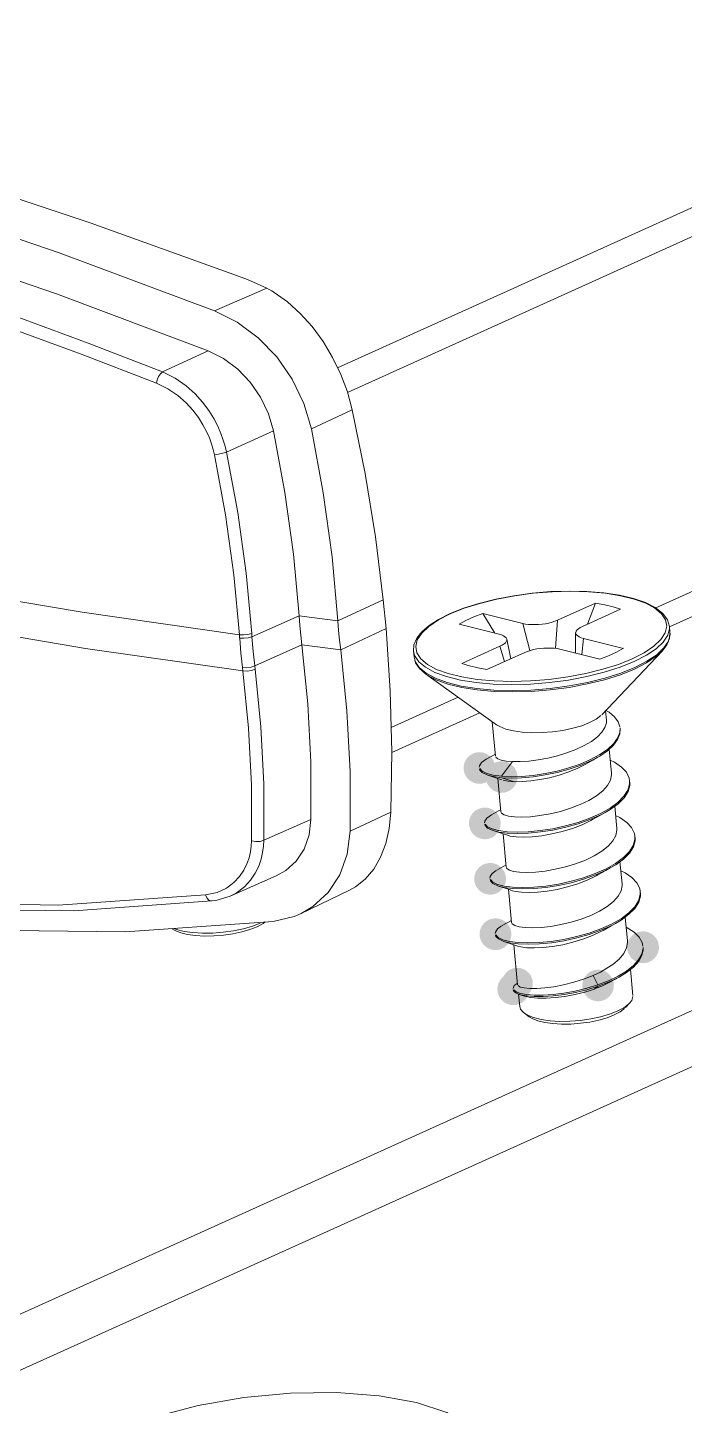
# Model space of a CAD drawing. Header units: millimetres. Extents: x 0 to 260, y 22 to 203.
# Drawn here: x 109.51 to 114.84, y 55.07 to 66.24 of the extents above; entities that cross this region are included whole.
import ezdxf

# ---------------------------------------------------------------- set-up
doc = ezdxf.new("R2010")
doc.units = ezdxf.units.MM

msp = doc.modelspace()

# ---------------------------------------------------------------- hatches: boundary and pattern name
h = msp.add_hatch(color=7)
edge = h.paths.add_edge_path()
edge.add_arc((113.172769, 60.237194), 0.12806, 0, 360)
h = msp.add_hatch(color=7)
edge = h.paths.add_edge_path()
edge.add_arc((113.173757, 60.237264), 0.12848, 0, 360)
h = msp.add_hatch(color=7)
edge = h.paths.add_edge_path()
edge.add_arc((113.353603, 60.163886), 0.128148, 0, 360)
h = msp.add_hatch(color=7)
edge = h.paths.add_edge_path()
edge.add_arc((113.21602, 59.788107), 0.128148, 0, 360)
h = msp.add_hatch(color=7)
edge = h.paths.add_edge_path()
edge.add_arc((113.217007, 59.788213), 0.128571, 0, 360)
h = msp.add_hatch(color=7)
edge = h.paths.add_edge_path()
edge.add_arc((113.259094, 59.339057), 0.12806, 0, 360)
h = msp.add_hatch(color=7)
edge = h.paths.add_edge_path()
edge.add_arc((113.260223, 59.33881), 0.128661, 0, 360)
h = msp.add_hatch(color=7)
edge = h.paths.add_edge_path()
edge.add_arc((113.302309, 58.889971), 0.128148, 0, 360)
h = msp.add_hatch(color=7)
edge = h.paths.add_edge_path()
edge.add_arc((113.303473, 58.889724), 0.128833, 0, 360)
h = msp.add_hatch(color=7)
edge = h.paths.add_edge_path()
edge.add_arc((114.499319, 58.783996), 0.129293, 0, 360)
h = msp.add_hatch(color=7)
edge = h.paths.add_edge_path()
edge.add_arc((113.446489, 58.444871), 0.128148, 0, 360)
h = msp.add_hatch(color=7)
edge = h.paths.add_edge_path()
edge.add_arc((113.448465, 58.444306), 0.129416, 0, 360)
h = msp.add_hatch(color=7)
edge = h.paths.add_edge_path()
edge.add_arc((113.480568, 58.491684), 0.125663, 0, 360)
h = msp.add_hatch(color=7)
edge = h.paths.add_edge_path()
edge.add_arc((114.134794, 58.474081), 0.128148, 0, 360)

# ---------------------------------------------------------------- linework, layer by layer
at = {"color": 7, "lineweight": 0}
for points in [[(111.213371, 64.227604), (110.018865, 64.657287), (108.871279, 65.036524), (107.77414, 65.364607), (106.725685, 65.642596), (105.72944, 65.869432), (104.786818, 66.044762), (103.897465, 66.168588), (103.06491, 66.239496)], [(102.458873, 66.059015), (103.337995, 66.000806), (104.275678, 65.882273), (105.268395, 65.704473), (106.317203, 65.467759), (107.418928, 65.17319), (108.570748, 64.821823), (109.774426, 64.411542), (111.025376, 63.944112)], [(117.214191, 65.826464), (112.024125, 63.481197)], [(102.525512, 65.705884), (103.394404, 65.649792), (104.321151, 65.533376), (105.301521, 65.358398), (106.336571, 65.125212), (107.423126, 64.834523), (108.559071, 64.487037), (109.744051, 64.081695), (110.97454, 63.619556)], [(112.10357, 63.282266), (117.552223, 65.744654)], [(110.604265, 63.448318), (110.002073, 63.681151), (109.345201, 63.924215), (108.620595, 64.177157), (107.825434, 64.437154), (106.963951, 64.694682), (106.018859, 64.946918), (105.095993, 65.158585), (104.314943, 65.307457), (103.641843, 65.409762), (103.069284, 65.475732), (102.58104, 65.51489), (102.156648, 65.534293)], [(110.554841, 63.355996), (109.952649, 63.588124), (109.296129, 63.830129), (108.571877, 64.083071), (107.776716, 64.34201), (106.915938, 64.599185), (105.971199, 64.851421), (105.049038, 65.063088), (104.268693, 65.21196), (103.595946, 65.314971), (103.023741, 65.381293), (102.536202, 65.420804), (102.112163, 65.440207)], [(111.44885, 64.126322), (111.372297, 64.162305), (111.293981, 64.195819), (111.213547, 64.227569)], [(111.02527, 63.944077), (111.448956, 64.126463)], [(111.510516, 64.092208), (111.490054, 64.104203), (111.469593, 64.115491), (111.448779, 64.126428)], [(112.142164, 63.140343), (112.103006, 63.285335), (112.049384, 63.427857), (111.983414, 63.565793), (111.90545, 63.695615), (111.817609, 63.815207), (111.7213, 63.922451), (111.618289, 64.015232), (111.510339, 64.092137)], [(111.02527, 63.944077), (111.209067, 63.851649), (111.379459, 63.725002), (111.530095, 63.569074), (111.654978, 63.38951), (111.749875, 63.193013), (111.810906, 62.987696)], [(111.227658, 61.31754), (109.952719, 61.500985), (108.700006, 61.711946), (107.478336, 61.950776), (106.276422, 62.221357), (105.078742, 62.531096), (103.925511, 62.873996), (102.845306, 63.242296), (101.835656, 63.636349)], [(110.604265, 63.448318), (110.974681, 63.619415)], [(110.974611, 63.619556), (111.098789, 63.557115), (111.213794, 63.471037), (111.315394, 63.364498), (111.399708, 63.242437), (111.463561, 63.109087), (111.504836, 62.969387)], [(110.554841, 63.355996), (110.561543, 63.38316), (110.572832, 63.409971), (110.588002, 63.432902), (110.604229, 63.448424)], [(111.123271, 62.798572), (111.112335, 62.845491), (111.097166, 62.895586), (111.077763, 62.949914), (111.052363, 63.008122), (111.02026, 63.069858), (110.979691, 63.134769), (110.929596, 63.201797), (110.868919, 63.269178), (110.795188, 63.335147), (110.707346, 63.396177), (110.604335, 63.448389)], [(111.255916, 61.023676), (109.980977, 61.207121), (108.728263, 61.418082), (107.506594, 61.656913), (106.30468, 61.927846), (105.106999, 62.237232), (103.953769, 62.580485), (102.873563, 62.948432), (101.863913, 63.342838)], [(111.02527, 62.776876), (111.015392, 62.818857), (111.001986, 62.864012), (110.984348, 62.912343), (110.961417, 62.964201), (110.932136, 63.019234), (110.8958, 63.077443), (110.850292, 63.137062), (110.795259, 63.197034), (110.728231, 63.255596), (110.648503, 63.310276), (110.555017, 63.356137)], [(112.142164, 63.140343), (111.810906, 62.98759)], [(112.393483, 61.601421), (112.329983, 62.111537), (112.246375, 62.624829), (112.142305, 63.140237)], [(111.123271, 62.798572), (111.504977, 62.969316)], [(111.504836, 62.969458), (111.596911, 62.469571), (111.666055, 61.969685), (111.711211, 61.470505)], [(111.810729, 62.987731), (111.907038, 62.468442), (111.979004, 61.949506), (112.025924, 61.430923)], [(111.227658, 61.31754), (111.182856, 61.802963), (111.115122, 62.290149), (111.025164, 62.776982)], [(111.02527, 62.776876), (111.058431, 62.780757), (111.093356, 62.788518), (111.123342, 62.798748)], [(111.327389, 61.327524), (111.28188, 61.816827), (111.213794, 62.307541), (111.12313, 62.798607)], [(114.602472, 61.534569), (115.920802, 62.130058)], [(115.708359, 61.830514), (114.714937, 61.381781)], [(112.929705, 61.486344), (113.042947, 61.531853), (113.169241, 61.571717), (113.305766, 61.605936), (113.450758, 61.633453), (113.59963, 61.653914), (113.750619, 61.666614), (113.899844, 61.6712), (114.044483, 61.668378), (114.181361, 61.656736), (114.307655, 61.638039), (114.42125, 61.611581), (114.518616, 61.578067), (114.59905, 61.537497), (114.659375, 61.490578), (114.697122, 61.439072), (114.712997, 61.38545)], [(114.412324, 61.122207), (114.50828, 61.171596), (114.585891, 61.223807), (114.643041, 61.277782), (114.678672, 61.332463), (114.691724, 61.386438), (114.682199, 61.438296), (114.650097, 61.487685), (114.596122, 61.532841), (114.521686, 61.572704), (114.428199, 61.606924), (114.31778, 61.634088), (114.193249, 61.653843), (114.057077, 61.665838), (113.912086, 61.670071), (113.761802, 61.665838), (113.609755, 61.653491), (113.459119, 61.633382), (113.313069, 61.606218), (113.175486, 61.571999), (113.048838, 61.531782), (112.936302, 61.486627)], [(112.393483, 61.601421), (112.025889, 61.431029)], [(112.416061, 61.366788), (112.409005, 61.445105), (112.401597, 61.523069), (112.393483, 61.601385)], [(114.114121, 61.574186), (113.806499, 61.434839)], [(114.114121, 61.574186), (114.04921, 61.403442)], [(114.316722, 61.524233), (114.257102, 61.544341), (114.189016, 61.560922), (114.114227, 61.574327)], [(111.711176, 61.470505), (111.32947, 61.300466)], [(112.026065, 61.430888), (111.920937, 61.443588), (111.815809, 61.456993), (111.711034, 61.470399)], [(111.711176, 61.470505), (111.717173, 61.39113), (111.724934, 61.312813), (111.733753, 61.235555)], [(112.638769, 61.186272), (112.64265, 61.236719), (112.665228, 61.28893), (112.70615, 61.341494), (112.765417, 61.392647), (112.840206, 61.44133), (112.929811, 61.486486)], [(112.936267, 61.486697), (112.840311, 61.437661), (112.762347, 61.38545), (112.705197, 61.331475), (112.669567, 61.276794), (112.656514, 61.222819), (112.666039, 61.170608), (112.698142, 61.121572), (112.752117, 61.076417), (112.826553, 61.036553), (112.920392, 61.002333), (113.030459, 60.975169), (113.155342, 60.955061), (113.291514, 60.943067), (113.436153, 60.939186), (113.586436, 60.943419), (113.738484, 60.955414), (113.889472, 60.975875), (114.03517, 61.003039), (114.173106, 61.037258), (114.299753, 61.077475), (114.412289, 61.122278)], [(113.200498, 61.488743), (113.128531, 61.461932), (113.063973, 61.432652), (113.008234, 61.40196)], [(113.200498, 61.488743), (113.296806, 61.330699)], [(113.200498, 61.488743), (113.524347, 61.408663)], [(113.524348, 61.408839), (113.54622, 61.404253), (113.570561, 61.401431), (113.59702, 61.399667), (113.624184, 61.399314), (113.652759, 61.400373), (113.681334, 61.402842), (113.709203, 61.407075), (113.73672, 61.412367), (113.76212, 61.41907), (113.785403, 61.426831), (113.80657, 61.434945)], [(113.806499, 61.435015), (113.790271, 61.206415)], [(114.316722, 61.524233), (114.009099, 61.384886)], [(111.227658, 61.31754), (111.261525, 61.316129), (111.297156, 61.319657), (111.327494, 61.327418)], [(111.32947, 61.300289), (111.327353, 61.327453)], [(112.048643, 61.195585), (112.039823, 61.273196), (112.032062, 61.35116), (112.026065, 61.430888)], [(112.416061, 61.366788), (112.048466, 61.195691)], [(112.455325, 59.880253), (112.463086, 60.368145), (112.450033, 60.863798), (112.416167, 61.366859)], [(113.008092, 61.401925), (113.331942, 61.321844)], [(113.394631, 61.281345), (113.388987, 61.292634), (113.367467, 61.309215), (113.351239, 61.31627), (113.331837, 61.321915)], [(113.524348, 61.408839), (113.582909, 61.189059)], [(113.952232, 61.168703), (113.95329, 61.332745)], [(113.953255, 61.332674), (113.959252, 61.316447), (113.981124, 61.299866), (113.997352, 61.293163), (114.016402, 61.287166)], [(114.009064, 61.385062), (113.991072, 61.376242), (113.975903, 61.366012), (113.964614, 61.356134), (113.957206, 61.345904), (113.953678, 61.335673)], [(114.610409, 61.155262), (114.668618, 61.209943), (114.704954, 61.265682), (114.718359, 61.321068), (114.717654, 61.337296)], [(114.717724, 61.337155), (114.714196, 61.287413), (114.692677, 61.23626), (114.653166, 61.184402)], [(114.700332, 61.314436), (114.713738, 61.369116), (114.713032, 61.385344)], [(114.713068, 61.385415), (114.717654, 61.337084)], [(102.510696, 61.29274), (103.069143, 60.915973), (103.714726, 60.535326), (104.469318, 60.158559), (105.353732, 59.801196), (106.370085, 59.492515), (107.464401, 59.269559), (108.594349, 59.147146), (109.75781, 59.125979), (110.953374, 59.208176)], [(102.528123, 61.253123), (103.402659, 60.682329), (104.386556, 60.16304), (105.411729, 59.744292), (106.476059, 59.425734), (107.577784, 59.208423), (108.714787, 59.092359), (109.884951, 59.078954), (111.00502, 59.159387)], [(111.22974, 61.289988), (111.227623, 61.317505)], [(111.22974, 61.289988), (111.263606, 61.288577), (111.299237, 61.292458), (111.329576, 61.300219)], [(111.252811, 61.050523), (111.240111, 61.169056), (111.229881, 61.290059)], [(111.352048, 61.065339), (111.339348, 61.181756), (111.32947, 61.300289)], [(111.733753, 61.235555), (111.352048, 61.065516)], [(112.048643, 61.195585), (111.943515, 61.208638), (111.838387, 61.222043), (111.733612, 61.235449)], [(111.733753, 61.235555), (111.782084, 60.757894), (111.806778, 60.28623), (111.807131, 59.820563)], [(113.339351, 61.22416), (113.031729, 61.084813)], [(113.339351, 61.22416), (113.357343, 61.232979), (113.372512, 61.24321), (113.383801, 61.253088), (113.391209, 61.263318), (113.394737, 61.273549)], [(113.339351, 61.22416), (113.37604, 61.099277)], [(113.426663, 61.121854), (113.394561, 61.28131)], [(113.824068, 61.200383), (113.802195, 61.204969), (113.777854, 61.207791), (113.751395, 61.209555), (113.724231, 61.209908), (113.695656, 61.208849), (113.667081, 61.20638), (113.639212, 61.202147), (113.611695, 61.196502), (113.586295, 61.190152), (113.563012, 61.182391), (113.541845, 61.173924)], [(114.016473, 61.287201), (114.004478, 61.155968)], [(114.016473, 61.287201), (114.340323, 61.207121)], [(114.428517, 61.100159), (114.526589, 61.150606), (114.605611, 61.203522), (114.66382, 61.258556), (114.700509, 61.314295)], [(112.048643, 61.195585), (112.09909, 60.699932), (112.124137, 60.209218), (112.124137, 59.724854)], [(112.638769, 61.186272), (112.643356, 61.137588)], [(112.638769, 61.186272), (112.647942, 61.149583)], [(112.736101, 61.000569), (112.687417, 61.043608), (112.656373, 61.090175), (112.64332, 61.1378)], [(112.643426, 61.137694), (112.652598, 61.101005)], [(112.648083, 61.149406), (112.680891, 61.098959), (112.735924, 61.053451), (112.811772, 61.012176), (112.907022, 60.977956), (113.019558, 60.950087), (113.146911, 60.929626), (113.285905, 60.917631), (113.433366, 60.913398), (113.586472, 60.917631), (113.741694, 60.929979), (113.895152, 60.95044), (114.044024, 60.978662), (114.18443, 61.012881), (114.313547, 61.053804), (114.428552, 61.100018)], [(112.652739, 61.100829), (112.685548, 61.050734)], [(113.541916, 61.173854), (113.234294, 61.034859)], [(113.824068, 61.200383), (114.147917, 61.120302)], [(114.147882, 61.120479), (114.219849, 61.14729), (114.284407, 61.17657), (114.340146, 61.207262)], [(114.653131, 61.184543), (114.165592, 60.669487)], [(114.43021, 61.039516), (114.527577, 61.089611), (114.606599, 61.142527), (114.653166, 61.184508)], [(114.433138, 61.051581), (114.531211, 61.102028), (114.610233, 61.155298)], [(111.255916, 61.023676), (111.252741, 61.050488)], [(111.252811, 61.050523), (111.286678, 61.049464), (111.321956, 61.054756), (111.351942, 61.065339)], [(111.255916, 61.023676), (111.289783, 61.022618), (111.325413, 61.028263), (111.355046, 61.039199)], [(111.325836, 59.646996), (111.325484, 60.100669), (111.3022, 60.559985), (111.255986, 61.023535)], [(111.355117, 61.039163), (111.351942, 61.065269)], [(111.425602, 59.651124), (111.425249, 60.108324), (111.401613, 60.571521), (111.355046, 61.039304)], [(112.685618, 61.050876), (112.740652, 61.004662)], [(112.736101, 61.000569), (112.747037, 60.993161), (112.822884, 60.952239), (112.917429, 60.918019), (113.029259, 60.890503), (113.155554, 60.870042), (113.293842, 60.858047), (113.440598, 60.853814), (113.592998, 60.858047), (113.747162, 60.870394), (113.899915, 60.890503), (114.047729, 60.918725), (114.187429, 60.952944), (114.31584, 60.993514), (114.43014, 61.039375)], [(112.736101, 61.000569), (113.312892, 60.587467)], [(112.740581, 61.004732), (112.816428, 60.964163), (112.911678, 60.929238), (113.024214, 60.901721), (113.151567, 60.88126), (113.290562, 60.868913), (113.438023, 60.865032), (113.591128, 60.869266), (113.746351, 60.881613), (113.899809, 60.902074), (114.048681, 60.929943), (114.189087, 60.964868), (114.318203, 61.005791), (114.433209, 61.051652)], [(113.031693, 61.084989), (113.091666, 61.064881), (113.159399, 61.0483), (113.234188, 61.034895)], [(112.4579, 60.565453), (113.000825, 60.810634)], [(113.175521, 60.685715), (112.46291, 60.363982)], [(114.066426, 60.604753), (114.118637, 60.632622), (114.158148, 60.661903)], [(114.195084, 60.700849), (114.202492, 60.624297)], [(114.198365, 60.704307), (114.22447, 60.68949), (114.268567, 60.652801), (114.297848, 60.612584), (114.312312, 60.569546)], [(113.277685, 60.612655), (113.304849, 60.331844)], [(114.066426, 60.604753), (114.002573, 60.580058), (113.929548, 60.558892), (113.850173, 60.541958), (113.766565, 60.529964), (113.681898, 60.523614), (113.598995, 60.522908), (113.520679, 60.527142), (113.449418, 60.537372), (113.388034, 60.552542), (113.338645, 60.572297), (113.312892, 60.587467)], [(114.202492, 60.62472), (114.202139, 60.602495), (114.190851, 60.564748), (114.166156, 60.526648), (114.129114, 60.488901), (114.080784, 60.45327)], [(114.314111, 60.552718), (114.311642, 60.51356), (114.29365, 60.467699), (114.260136, 60.421837), (114.211453, 60.376682), (114.149011, 60.333996), (114.126433, 60.320943)], [(114.312912, 60.564077), (114.310442, 60.524919), (114.292803, 60.478705), (114.258937, 60.432844), (114.210253, 60.388041), (114.148164, 60.345355)], [(114.08089, 60.453164), (114.022681, 60.418945), (113.956006, 60.3879), (113.882629, 60.360384), (113.805017, 60.336747), (113.727054, 60.317697), (113.64909, 60.303586), (113.573595, 60.293709), (113.503392, 60.28877), (113.442009, 60.28877)], [(113.302979, 60.34913), (113.228191, 60.307502)], [(113.442009, 60.28884), (113.390504, 60.292721), (113.349934, 60.300129), (113.322065, 60.311065), (113.306895, 60.324824)], [(114.148059, 60.34532), (114.073975, 60.305456), (113.990014, 60.269473), (113.898292, 60.238076), (113.802689, 60.21197), (113.70497, 60.191509), (113.608309, 60.177045), (113.515528, 60.168931), (113.42945, 60.166109), (113.35325, 60.169637)], [(114.126539, 60.320872), (114.075034, 60.294414), (113.991072, 60.258078), (113.899703, 60.227034), (113.803748, 60.200928), (113.706028, 60.18082), (113.609367, 60.166003), (113.516586, 60.157536), (113.430509, 60.155067), (113.354309, 60.158242)], [(114.035769, 60.269543), (114.091861, 60.301646), (114.126433, 60.321049)], [(114.22507, 60.389417), (114.243767, 60.195389)], [(113.17224, 60.242662), (113.173651, 60.255714), (113.190232, 60.280409), (113.227979, 60.307573)], [(113.240467, 60.178597), (113.196017, 60.199764), (113.176262, 60.220931), (113.173439, 60.231514)], [(113.285235, 60.178597), (113.231965, 60.192356), (113.194924, 60.2107), (113.175168, 60.231867)], [(113.353109, 60.169637), (113.442009, 60.288876)], [(113.457673, 60.12621), (113.518703, 60.126562), (113.588906, 60.132207), (113.664048, 60.14279), (113.741659, 60.158665), (113.819623, 60.179126), (113.897234, 60.205585), (113.970611, 60.235924), (114.035875, 60.269437)], [(114.233501, 60.30087), (114.269132, 60.283937), (114.324871, 60.245131), (114.364382, 60.202092), (114.386607, 60.155878), (114.390487, 60.132948)], [(113.240467, 60.178597), (113.321959, 60.152139)], [(113.354132, 60.158242), (113.286399, 60.167061), (113.240538, 60.178703)], [(113.353109, 60.169637), (113.285376, 60.178456)], [(113.321924, 60.152068), (113.347676, 59.882546)], [(113.321924, 60.152068), (113.356143, 60.140779)], [(113.457673, 60.12621), (113.354309, 60.158312)], [(113.457673, 60.12621), (113.405814, 60.13009), (113.365245, 60.137851)], [(114.243661, 60.19546), (114.244014, 60.182407), (114.2359, 60.139368), (114.212617, 60.095977), (114.174164, 60.053291), (114.123364, 60.012368)], [(114.391652, 60.122082), (114.391652, 60.095977), (114.377541, 60.045882), (114.345791, 59.996493), (114.297107, 59.94781), (114.233607, 59.901243), (114.191274, 59.875843)], [(114.390593, 60.133124), (114.390593, 60.107019), (114.376482, 60.057277), (114.344732, 60.007535), (114.296049, 59.958852), (114.232549, 59.912285)], [(119.839034, 60.05008), (109.018282, 55.160228)], [(114.123258, 60.012545), (114.060817, 59.974797), (113.989203, 59.940225), (113.911239, 59.910239), (113.829042, 59.885192), (113.745786, 59.865436), (113.663942, 59.850972), (113.586683, 59.842506), (113.517186, 59.839331), (113.457214, 59.841095), (113.408178, 59.847445), (113.373253, 59.858381), (113.352792, 59.871786), (113.347853, 59.882722)], [(112.115812, 59.243912), (112.16767, 59.27284), (112.248103, 59.336693), (112.316542, 59.417832), (112.372634, 59.514846), (112.414967, 59.625265), (112.442484, 59.748032), (112.455184, 59.880324)], [(112.124243, 59.724854), (112.455149, 59.880077)], [(113.34623, 59.899867), (113.271088, 59.85824)], [(114.191133, 59.875773), (114.156913, 59.857781), (114.069072, 59.818976), (113.973469, 59.784756), (113.872574, 59.756534), (113.769563, 59.734309), (113.667258, 59.718434), (113.569538, 59.708909), (113.478874, 59.706087), (113.398441, 59.708909), (113.330355, 59.718081), (113.283436, 59.729723)], [(114.232655, 59.912285), (114.155749, 59.869246), (114.06826, 59.830088), (113.972305, 59.796221), (113.87141, 59.767646), (113.768399, 59.745069), (113.666446, 59.729194), (113.568374, 59.720021), (113.478063, 59.717199), (113.397277, 59.720374), (113.329191, 59.729194)], [(114.089497, 59.819258), (114.155467, 59.855947), (114.191098, 59.875702)], [(114.26952, 59.927419), (114.286806, 59.746092)], [(111.425602, 59.651124), (111.807308, 59.820457)], [(111.807307, 59.820634), (111.791785, 59.694692), (111.751569, 59.580392), (111.688421, 59.483025), (111.604107, 59.405767), (111.526849, 59.362375)], [(113.215491, 59.793752), (113.216549, 59.806452), (113.233129, 59.831146), (113.271229, 59.85831)], [(113.283541, 59.729687), (113.239444, 59.750149), (113.219689, 59.771315), (113.216514, 59.782251)], [(113.329156, 59.729335), (113.275886, 59.743093), (113.238492, 59.761437), (113.218736, 59.782604)], [(114.089497, 59.819258), (114.076445, 59.811849), (114.004831, 59.77763), (113.926514, 59.747644), (113.844317, 59.722597), (113.760709, 59.702841), (113.678864, 59.688377), (113.601959, 59.679558), (113.532109, 59.676736), (113.472136, 59.678852), (113.423453, 59.685202), (113.399464, 59.691552)], [(114.276752, 59.851996), (114.311324, 59.835415), (114.367063, 59.796609), (114.406927, 59.753923), (114.429505, 59.707357), (114.433738, 59.684073)], [(111.500673, 58.993476), (110.302993, 58.907751), (109.137415, 58.923626), (108.008173, 59.039689), (106.913856, 59.255237), (105.85764, 59.57062), (105.484401, 59.722314)], [(110.953268, 59.208106), (111.046754, 59.228919), (111.122248, 59.263844), (111.182221, 59.307942), (111.228434, 59.357331), (111.263007, 59.408131), (111.288054, 59.459989), (111.305693, 59.509731), (111.316982, 59.558061), (111.323332, 59.603922), (111.325801, 59.646961)], [(111.152376, 59.198439), (111.201764, 59.223839), (111.267734, 59.272876), (111.318181, 59.327556), (111.356281, 59.384353), (111.383798, 59.441856), (111.402848, 59.497948), (111.415548, 59.55157), (111.422603, 59.602723), (111.425426, 59.651053)], [(111.325836, 59.646996), (111.360056, 59.640999), (111.395686, 59.64241), (111.425673, 59.65123)], [(112.124243, 59.724854), (112.10096, 59.539293), (112.040987, 59.370666), (111.947149, 59.226732), (111.822618, 59.113138), (111.728779, 59.057752)], [(113.283541, 59.729687), (113.365033, 59.703229)], [(113.364998, 59.703159), (113.391103, 59.433636)], [(113.364998, 59.703159), (113.39957, 59.691517)], [(114.286912, 59.746233), (114.287265, 59.73318), (114.278798, 59.689788), (114.255162, 59.646749), (114.217415, 59.604063), (114.166262, 59.563141)], [(114.434867, 59.672855), (114.434867, 59.647455), (114.420756, 59.597713), (114.389711, 59.547972), (114.341381, 59.499288), (114.277881, 59.452722), (114.234136, 59.426969)], [(114.433667, 59.684214), (114.433667, 59.658814), (114.419909, 59.609073), (114.388512, 59.559331), (114.340181, 59.510648), (114.276681, 59.464081)], [(114.166333, 59.563282), (114.104244, 59.525888), (114.031924, 59.490963), (113.952196, 59.460271), (113.869646, 59.435224), (113.787096, 59.415821), (113.705605, 59.40171), (113.627641, 59.393243), (113.557438, 59.390068), (113.498171, 59.392185), (113.450546, 59.398535), (113.415974, 59.409118), (113.395513, 59.423229), (113.390927, 59.433813)], [(113.389304, 59.450993), (113.314515, 59.409365)], [(114.234207, 59.426863), (114.201399, 59.409224), (114.11391, 59.370419), (114.017954, 59.336199), (113.91706, 59.307624), (113.814049, 59.285399), (113.712096, 59.269524), (113.614376, 59.259646), (113.52336, 59.256824), (113.442574, 59.259999), (113.374135, 59.268819), (113.32651, 59.28046)], [(114.276752, 59.464081), (114.200199, 59.420689), (114.11271, 59.381884), (114.017107, 59.347312), (113.916213, 59.319089), (113.813202, 59.296512), (113.710896, 59.280284), (113.613177, 59.271112), (113.522513, 59.267937), (113.441727, 59.271112), (113.373288, 59.280284)], [(114.132572, 59.370031), (114.198541, 59.406719), (114.234172, 59.426828)], [(114.312559, 59.478192), (114.329845, 59.297217)], [(117.253808, 59.337293), (108.503508, 55.383007)], [(111.152199, 59.198439), (111.526849, 59.362481)], [(113.258565, 59.344525), (113.259623, 59.356872), (113.275851, 59.381566), (113.309717, 59.406614)], [(113.32658, 59.28046), (113.283189, 59.300921), (113.26308, 59.322088), (113.259553, 59.333377)], [(113.373253, 59.280107), (113.319631, 59.293866), (113.281883, 59.311857), (113.261775, 59.333024)], [(113.442503, 59.242537), (113.466845, 59.235834), (113.515528, 59.229484), (113.5755, 59.22772), (113.644997, 59.230895), (113.721903, 59.239362), (113.8041, 59.253473), (113.887356, 59.273228), (113.969553, 59.298276), (114.047517, 59.328262), (114.119484, 59.362834), (114.132536, 59.369889)], [(114.319826, 59.402733), (114.35334, 59.386858), (114.409432, 59.348405), (114.449648, 59.305366), (114.472226, 59.259152), (114.476812, 59.234811)], [(110.953268, 59.208106), (110.964909, 59.183764), (110.980432, 59.166831), (110.998423, 59.159422)], [(111.728744, 59.057893), (112.115741, 59.243807)], [(113.32658, 59.28046), (113.408072, 59.254002)], [(113.408248, 59.253931), (113.434001, 58.984409)], [(113.408248, 59.253931), (113.442468, 59.242643)], [(114.329986, 59.297323), (114.330339, 59.285329), (114.322225, 59.241584), (114.298589, 59.19784), (114.260489, 59.155154), (114.209689, 59.114231)], [(114.477941, 59.223945), (114.477941, 59.199251), (114.464536, 59.149509), (114.433138, 59.099415), (114.385161, 59.051084), (114.322013, 59.004517), (114.277211, 58.977706)], [(114.476918, 59.234987), (114.476918, 59.210646), (114.463513, 59.160551), (114.432115, 59.110809), (114.384138, 59.062126), (114.32099, 59.015559)], [(111.005126, 59.159528), (111.037934, 59.164114), (111.152234, 59.198334)], [(114.209583, 59.114408), (114.147494, 59.076661), (114.075527, 59.041736), (113.996858, 59.011749), (113.916072, 58.987055), (113.833169, 58.967299), (113.750972, 58.952836), (113.673008, 58.944369), (113.603864, 58.941194), (113.543891, 58.942958), (113.495208, 58.949308), (113.459577, 58.960244), (113.439116, 58.973649), (113.434177, 58.984586)], [(110.698668, 58.935937), (110.718424, 58.928176), (110.779807, 58.913007), (110.851068, 58.902776), (110.929385, 58.89819), (111.012287, 58.899249), (111.096954, 58.905599), (111.180562, 58.917593), (111.26029, 58.934526), (111.332962, 58.955693), (111.396815, 58.980388)], [(111.371486, 58.950049), (111.419464, 58.975449), (111.437102, 58.988854)], [(111.728744, 59.057893), (111.671947, 59.033904), (111.500849, 58.993334)], [(113.432343, 59.001731), (113.357554, 58.960103)], [(114.277246, 58.977636), (114.245849, 58.961055), (114.15836, 58.921897), (114.062757, 58.887677), (113.961863, 58.859103), (113.858851, 58.836525), (113.756546, 58.82065), (113.658826, 58.810772), (113.56781, 58.80795), (113.487024, 58.810772), (113.418232, 58.819591), (113.369901, 58.831586)], [(114.321026, 59.015524), (114.244473, 58.972132), (114.157337, 58.933327), (114.061734, 58.898755), (113.960839, 58.87018), (113.857828, 58.847602), (113.755523, 58.831727), (113.657803, 58.822202), (113.566787, 58.819027), (113.486001, 58.821849), (113.417209, 58.831021)], [(114.175646, 58.921121), (114.241615, 58.95781), (114.277246, 58.977565)], [(114.355809, 59.028965), (114.374154, 58.837054)], [(110.683322, 58.934209), (110.706606, 58.920451), (110.752114, 58.902106), (110.808206, 58.888348), (110.873117, 58.879528), (110.944731, 58.874942), (111.020578, 58.876001), (111.097836, 58.881998), (111.174036, 58.892934), (111.246708, 58.908103), (111.313383, 58.927506), (111.371592, 58.950084)], [(113.30178, 58.895615), (113.302838, 58.907257), (113.318713, 58.932304), (113.352227, 58.956998)], [(113.369831, 58.831551), (113.326792, 58.851306), (113.306331, 58.872473), (113.302803, 58.884114)], [(113.41735, 58.830845), (113.363375, 58.844603), (113.325628, 58.862595), (113.305167, 58.883762)], [(113.485754, 58.793309), (113.510095, 58.786959), (113.558779, 58.780609), (113.618045, 58.778493), (113.687542, 58.781668), (113.765506, 58.790134), (113.848056, 58.804598), (113.930254, 58.824354), (114.011745, 58.849048), (114.090768, 58.879034), (114.163087, 58.913959), (114.175787, 58.921015)], [(114.363571, 58.94765), (114.428482, 58.906728), (114.468698, 58.865805), (114.492687, 58.822061), (114.499037, 58.792428)], [(113.369831, 58.831551), (113.451322, 58.804739)], [(113.451287, 58.804669), (113.482332, 58.480466)], [(113.451287, 58.804669), (113.485859, 58.79338)], [(114.374224, 58.837054), (114.374577, 58.823648), (114.366463, 58.77814), (114.342827, 58.732632), (114.30508, 58.687829), (114.254633, 58.645143)], [(114.500166, 58.780892), (114.500519, 58.764311), (114.490641, 58.717039), (114.464183, 58.670119), (114.422202, 58.623906), (114.366111, 58.579808), (114.304727, 58.542061)], [(114.499637, 58.775741), (114.489406, 58.728469), (114.462948, 58.681197), (114.420968, 58.635336), (114.365229, 58.591238)], [(114.254527, 58.645178), (114.206902, 58.613428), (114.153633, 58.583442), (114.095424, 58.556278)], [(114.09553, 58.556278), (114.017566, 58.525586), (113.937133, 58.499834), (113.855994, 58.479372), (113.776972, 58.46385), (113.703594, 58.454325), (113.637272, 58.449386), (113.580827, 58.449739), (113.535672, 58.453973), (113.503569, 58.461734), (113.48593, 58.473023)], [(114.134124, 58.479796), (114.095671, 58.556349)], [(114.297072, 58.549752), (114.219108, 58.51271), (114.134089, 58.479902)], [(114.304657, 58.542167), (114.220343, 58.501245), (114.135323, 58.468436)], [(114.230926, 58.501527), (114.304657, 58.542096)], [(114.365123, 58.591097), (114.297037, 58.549822)], [(114.396626, 58.603833), (114.417087, 58.391813)], [(113.44596, 58.450515), (113.455838, 58.473446)], [(113.495067, 58.402291), (113.472489, 58.411463), (113.452028, 58.426632), (113.447089, 58.438979)], [(113.506074, 58.409875), (113.471149, 58.422575), (113.45104, 58.438097)], [(113.455944, 58.473622), (113.47958, 58.491261)], [(114.135323, 58.468436), (114.043954, 58.440214), (113.951173, 58.417636), (113.859098, 58.401056), (113.771257, 58.389767), (113.690118, 58.384828), (113.617446, 58.384828), (113.556062, 58.389414), (113.507379, 58.398939), (113.495032, 58.402467)], [(114.134124, 58.479796), (114.043107, 58.451574), (113.949974, 58.428643), (113.858252, 58.412415), (113.77041, 58.401126), (113.688918, 58.395835), (113.616599, 58.395835), (113.554863, 58.400774), (113.506179, 58.409946)], [(113.537259, 58.388497), (113.589117, 58.377208), (113.646267, 58.371564), (113.712943, 58.370858), (113.787379, 58.375797), (113.866048, 58.385322), (113.947187, 58.400491), (114.028326, 58.420952), (114.105937, 58.445647)], [(114.106043, 58.445718), (114.164604, 58.469001), (114.218226, 58.494754), (114.230926, 58.501456)], [(114.106043, 58.445718), (114.135323, 58.468295)], [(113.489881, 58.404372), (113.499406, 58.304183)], [(113.495067, 58.402291), (113.5374, 58.388532)], [(114.343392, 58.293423), (114.38255, 58.323057)], [(114.356162, 58.294446), (114.390382, 58.33043)], [(114.390276, 58.330289), (114.407562, 58.353219), (114.417087, 58.383558)], [(113.499547, 58.304113), (113.505544, 58.283299), (113.527064, 58.25684), (113.537294, 58.248726)], [(113.577546, 58.219693), (113.53733, 58.248621)], [(113.537436, 58.248656), (113.563188, 58.233134)], [(113.563082, 58.233134), (113.612824, 58.213378), (113.674207, 58.198209), (113.745469, 58.188331), (113.823433, 58.183392), (113.906688, 58.18445), (113.991355, 58.191153), (114.074963, 58.203147), (114.154338, 58.219728), (114.227363, 58.240895), (114.290863, 58.265942)], [(113.577546, 58.219693), (113.60083, 58.205582), (113.646338, 58.18759), (113.70243, 58.173832), (113.767341, 58.164659), (113.838955, 58.160426), (113.914802, 58.161484), (113.99206, 58.167482), (114.06826, 58.178065), (114.140932, 58.193587), (114.207607, 58.212637), (114.265816, 58.235568)], [(114.26571, 58.235532), (114.313335, 58.26058), (114.349318, 58.287744)], [(114.291039, 58.265871), (114.343251, 58.293388)], [(113.093888, 54.895186), (113.081894, 54.910355), (112.908327, 55.013719), (112.663852, 55.094152), (112.360816, 55.148833), (112.014388, 55.17388), (111.642207, 55.168588), (111.262619, 55.133311), (110.894319, 55.069105), (110.55671, 54.980205), (110.265669, 54.870491)]]:
    msp.add_lwpolyline(points, dxfattribs=at)

doc.saveas('drawing.dxf')
